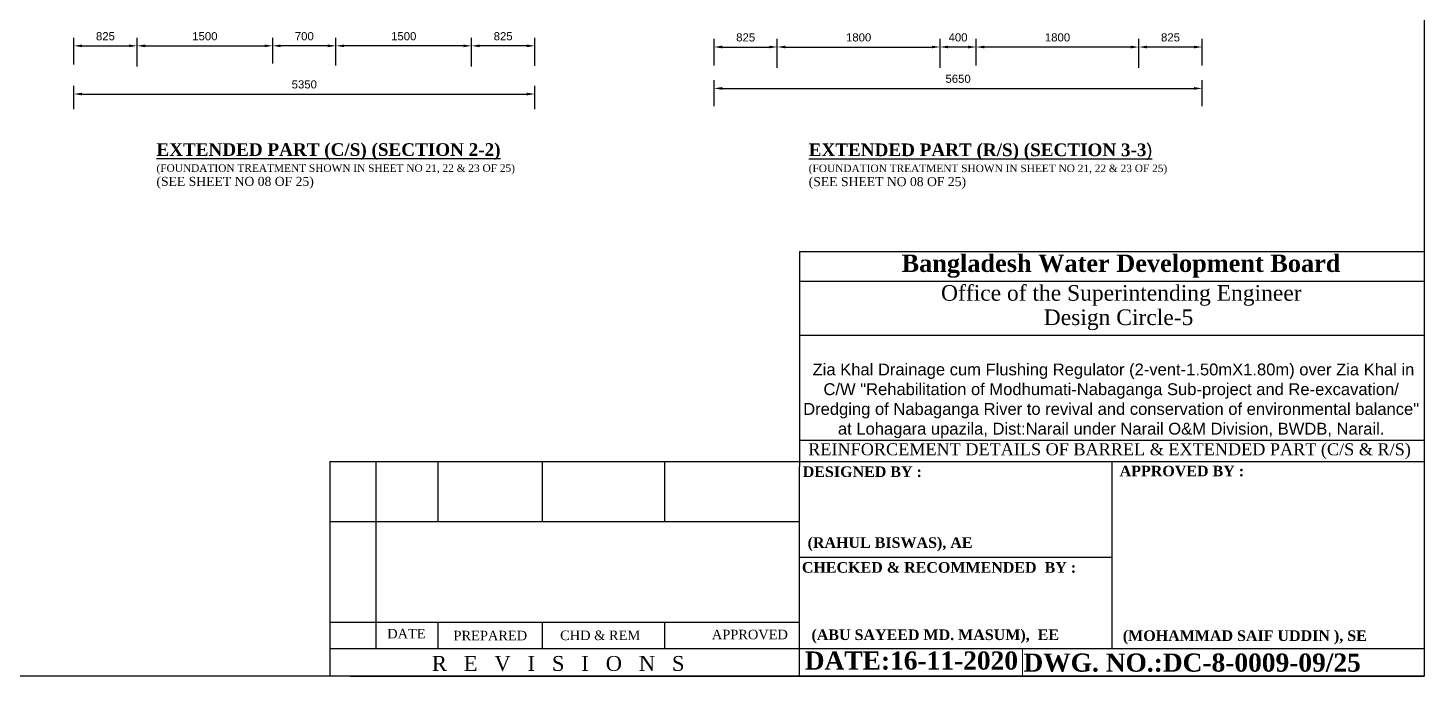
# Model space of a CAD drawing. Extents: x -358915 to 1258323, y -1667244 to -305611.
# Drawn here: x 440560 to 456006, y -1481477 to -1474304 of the extents above; entities that cross this region are included whole.
import ezdxf

# ---------------------------------------------------------------- set-up
doc = ezdxf.new("R2010")
doc.units = 0
doc.header["$LTSCALE"] = 300
doc.header["$MEASUREMENT"] = 0
doc.layers.get('DEFPOINTS').update_dxf_attribs({"linetype": 'CONTINUOUS'})
doc.layers.add('Dim', color=7, linetype='CONTINUOUS', lineweight=9)
doc.layers.add('Left Bank Profile', color=7, linetype='CONTINUOUS', lineweight=25)
doc.layers.add('LINE', color=7, linetype='CONTINUOUS')
doc.layers.add('TXT', color=7, linetype='CONTINUOUS')
doc.styles.add('Arial', font='arial.ttf')
doc.styles.add('DIM', font='isocp3.shx')
doc.dimstyles.new('dim_60', dxfattribs={"dimtxt": 120, "dimasz": 120, "dimexe": 60, "dimexo": 60, "dimgap": 50, "dimtad": 1, "dimdec": 0, "dimzin": 0, "dimdsep": 46, "dimtxsty": 'DIM', "dimcen": 0.09, "dimclrd": 5, "dimclre": 5, "dimclrt": 7, "dimadec": 0, "dimazin": 0, "dimtfac": 1, "dimtdec": 0, "dimtmove": 0, "dimatfit": 3, "dimfxl": 1, "dimtolj": 1, "dimtzin": 0, "dimarcsym": 0})

# ---------------------------------------------------------------- blocks, each defined once
blk = doc.blocks.new('*D534')
at = {"layer": 'DEFPOINTS', "color": 0, "transparency": 16777216}
for p in [(441768, -1474502), (441068, -1474767), (441768, -1474792)]:
    blk.add_point(p, dxfattribs=at)
at = {"layer": 'Dim', "color": 5, "lineweight": -2, "transparency": 16777216}
for p, q in [((441068, -1474707), (441068, -1474412)), ((441768, -1474732), (441768, -1474412)), ((441158, -1474502), (441678, -1474502))]:
    blk.add_line(p, q, dxfattribs=at)
at = {"layer": 'Dim', "color": 5, "transparency": 16777216}
for points in [[(441158, -1474487), (441158, -1474517), (441068, -1474502)], [(441678, -1474487), (441678, -1474517), (441768, -1474502)]]:
    blk.add_solid(points, dxfattribs=at)
at = {"layer": 'Dim', "color": 7, "transparency": 16777216, "insert": (441418, -1474396), "char_height": 90, "attachment_point": 5, "style": 'Arial'}
blk.add_mtext('\\A1;825', dxfattribs=at)
blk = doc.blocks.new('*D535')
at = {"layer": 'DEFPOINTS', "color": 0, "transparency": 16777216}
for p in [(443268, -1474502), (441768, -1474784), (443268, -1474739)]:
    blk.add_point(p, dxfattribs=at)
at = {"layer": 'Dim', "color": 5, "lineweight": -2, "transparency": 16777216}
for p, q in [((441768, -1474724), (441768, -1474412)), ((443268, -1474679), (443268, -1474412)), ((441858, -1474502), (443178, -1474502))]:
    blk.add_line(p, q, dxfattribs=at)
at = {"layer": 'Dim', "color": 5, "transparency": 16777216}
for points in [[(441858, -1474487), (441858, -1474517), (441768, -1474502)], [(443178, -1474487), (443178, -1474517), (443268, -1474502)]]:
    blk.add_solid(points, dxfattribs=at)
at = {"layer": 'Dim', "color": 7, "transparency": 16777216, "insert": (442518, -1474396), "char_height": 90, "attachment_point": 5, "style": 'Arial'}
blk.add_mtext('\\A1;1500', dxfattribs=at)
blk = doc.blocks.new('*D536')
at = {"layer": 'DEFPOINTS', "color": 0, "transparency": 16777216}
for p in [(443268, -1474502), (443268, -1474756), (443968, -1474733)]:
    blk.add_point(p, dxfattribs=at)
at = {"layer": 'Dim', "color": 5, "lineweight": -2, "transparency": 16777216}
for p, q in [((443268, -1474696), (443268, -1474412)), ((443968, -1474673), (443968, -1474412)), ((443878, -1474502), (443358, -1474502))]:
    blk.add_line(p, q, dxfattribs=at)
at = {"layer": 'Dim', "color": 5, "transparency": 16777216}
for points in [[(443358, -1474487), (443358, -1474517), (443268, -1474502)], [(443878, -1474487), (443878, -1474517), (443968, -1474502)]]:
    blk.add_solid(points, dxfattribs=at)
at = {"layer": 'Dim', "color": 7, "transparency": 16777216, "insert": (443618, -1474396), "char_height": 90, "attachment_point": 5, "style": 'Arial'}
blk.add_mtext('\\A1;700', dxfattribs=at)
blk = doc.blocks.new('*D537')
at = {"layer": 'DEFPOINTS', "color": 0, "transparency": 16777216}
for p in [(445468, -1474502), (446168, -1474785), (445468, -1474792)]:
    blk.add_point(p, dxfattribs=at)
at = {"layer": 'Dim', "color": 5, "lineweight": -2, "transparency": 16777216}
for p, q in [((445468, -1474732), (445468, -1474412)), ((446168, -1474725), (446168, -1474412)), ((446078, -1474502), (445558, -1474502))]:
    blk.add_line(p, q, dxfattribs=at)
at = {"layer": 'Dim', "color": 5, "transparency": 16777216}
for points in [[(445558, -1474487), (445558, -1474517), (445468, -1474502)], [(446078, -1474487), (446078, -1474517), (446168, -1474502)]]:
    blk.add_solid(points, dxfattribs=at)
at = {"layer": 'Dim', "color": 7, "transparency": 16777216, "insert": (445818, -1474396), "char_height": 90, "attachment_point": 5, "style": 'Arial'}
blk.add_mtext('\\A1;825', dxfattribs=at)
blk = doc.blocks.new('*D538')
at = {"layer": 'DEFPOINTS', "color": 0, "transparency": 16777216}
for p in [(443968, -1474502), (443968, -1474780), (445468, -1474747)]:
    blk.add_point(p, dxfattribs=at)
at = {"layer": 'Dim', "color": 5, "lineweight": -2, "transparency": 16777216}
for p, q in [((443968, -1474720), (443968, -1474412)), ((445468, -1474687), (445468, -1474412)), ((445378, -1474502), (444058, -1474502))]:
    blk.add_line(p, q, dxfattribs=at)
at = {"layer": 'Dim', "color": 5, "transparency": 16777216}
for points in [[(444058, -1474487), (444058, -1474517), (443968, -1474502)], [(445378, -1474487), (445378, -1474517), (445468, -1474502)]]:
    blk.add_solid(points, dxfattribs=at)
at = {"layer": 'Dim', "color": 7, "transparency": 16777216, "insert": (444718, -1474396), "char_height": 90, "attachment_point": 5, "style": 'Arial'}
blk.add_mtext('\\A1;1500', dxfattribs=at)
blk = doc.blocks.new('*D539')
at = {"layer": 'DEFPOINTS', "color": 0, "transparency": 16777216}
for p in [(448851, -1474515), (448151, -1474781), (448851, -1474806)]:
    blk.add_point(p, dxfattribs=at)
at = {"layer": 'Dim', "color": 5, "lineweight": -2, "transparency": 16777216}
for p, q in [((448151, -1474721), (448151, -1474425)), ((448851, -1474746), (448851, -1474425)), ((448241, -1474515), (448761, -1474515))]:
    blk.add_line(p, q, dxfattribs=at)
at = {"layer": 'Dim', "color": 5, "transparency": 16777216}
for points in [[(448241, -1474500), (448241, -1474530), (448151, -1474515)], [(448761, -1474500), (448761, -1474530), (448851, -1474515)]]:
    blk.add_solid(points, dxfattribs=at)
at = {"layer": 'Dim', "color": 7, "transparency": 16777216, "insert": (448501, -1474409), "char_height": 90, "attachment_point": 5, "style": 'Arial'}
blk.add_mtext('\\A1;825', dxfattribs=at)
blk = doc.blocks.new('*D540')
at = {"layer": 'DEFPOINTS', "color": 0, "transparency": 16777216}
for p in [(450651, -1474515), (448851, -1474746), (450651, -1474753)]:
    blk.add_point(p, dxfattribs=at)
at = {"layer": 'Dim', "color": 5, "lineweight": -2, "transparency": 16777216}
for p, q in [((448851, -1474686), (448851, -1474425)), ((450651, -1474693), (450651, -1474425)), ((448941, -1474515), (450561, -1474515))]:
    blk.add_line(p, q, dxfattribs=at)
at = {"layer": 'Dim', "color": 5, "transparency": 16777216}
for points in [[(448941, -1474500), (448941, -1474530), (448851, -1474515)], [(450561, -1474500), (450561, -1474530), (450651, -1474515)]]:
    blk.add_solid(points, dxfattribs=at)
at = {"layer": 'Dim', "color": 7, "transparency": 16777216, "insert": (449751, -1474409), "char_height": 90, "attachment_point": 5, "style": 'Arial'}
blk.add_mtext('\\A1;1800', dxfattribs=at)
blk = doc.blocks.new('*D541')
at = {"layer": 'DEFPOINTS', "color": 0, "transparency": 16777216}
for p in [(450651, -1474515), (451051, -1474781), (450651, -1474806)]:
    blk.add_point(p, dxfattribs=at)
at = {"layer": 'Dim', "color": 5, "lineweight": -2, "transparency": 16777216}
for p, q in [((450651, -1474746), (450651, -1474425)), ((451051, -1474721), (451051, -1474425)), ((450961, -1474515), (450741, -1474515))]:
    blk.add_line(p, q, dxfattribs=at)
at = {"layer": 'Dim', "color": 5, "transparency": 16777216}
for points in [[(450741, -1474500), (450741, -1474530), (450651, -1474515)], [(450961, -1474500), (450961, -1474530), (451051, -1474515)]]:
    blk.add_solid(points, dxfattribs=at)
at = {"layer": 'Dim', "color": 7, "transparency": 16777216, "insert": (450851, -1474409), "char_height": 90, "attachment_point": 5, "style": 'Arial'}
blk.add_mtext('\\A1;400', dxfattribs=at)
blk = doc.blocks.new('*D542')
at = {"layer": 'DEFPOINTS', "color": 0, "transparency": 16777216}
for p in [(452851, -1474515), (453551, -1474781), (452851, -1474806)]:
    blk.add_point(p, dxfattribs=at)
at = {"layer": 'Dim', "color": 5, "lineweight": -2, "transparency": 16777216}
for p, q in [((452851, -1474746), (452851, -1474425)), ((453551, -1474721), (453551, -1474425)), ((453461, -1474515), (452941, -1474515))]:
    blk.add_line(p, q, dxfattribs=at)
at = {"layer": 'Dim', "color": 5, "transparency": 16777216}
for points in [[(452941, -1474500), (452941, -1474530), (452851, -1474515)], [(453461, -1474500), (453461, -1474530), (453551, -1474515)]]:
    blk.add_solid(points, dxfattribs=at)
at = {"layer": 'Dim', "color": 7, "transparency": 16777216, "insert": (453201, -1474409), "char_height": 90, "attachment_point": 5, "style": 'Arial'}
blk.add_mtext('\\A1;825', dxfattribs=at)
blk = doc.blocks.new('*D543')
at = {"layer": 'DEFPOINTS', "color": 0, "transparency": 16777216}
for p in [(451051, -1474515), (451051, -1474753), (452851, -1474746)]:
    blk.add_point(p, dxfattribs=at)
at = {"layer": 'Dim', "color": 5, "lineweight": -2, "transparency": 16777216}
for p, q in [((451051, -1474693), (451051, -1474425)), ((452851, -1474686), (452851, -1474425)), ((452761, -1474515), (451141, -1474515))]:
    blk.add_line(p, q, dxfattribs=at)
at = {"layer": 'Dim', "color": 5, "transparency": 16777216}
for points in [[(451141, -1474500), (451141, -1474530), (451051, -1474515)], [(452761, -1474500), (452761, -1474530), (452851, -1474515)]]:
    blk.add_solid(points, dxfattribs=at)
at = {"layer": 'Dim', "color": 7, "transparency": 16777216, "insert": (451951, -1474409), "char_height": 90, "attachment_point": 5, "style": 'Arial'}
blk.add_mtext('\\A1;1800', dxfattribs=at)
blk = doc.blocks.new('*D544')
at = {"layer": 'DEFPOINTS', "color": 0, "transparency": 16777216}
for p in [(446168, -1475035), (441068, -1475261), (446168, -1475261)]:
    blk.add_point(p, dxfattribs=at)
at = {"layer": 'Dim', "color": 5, "lineweight": -2, "transparency": 16777216}
for p, q in [((441068, -1475201), (441068, -1474945)), ((441158, -1475035), (446078, -1475035)), ((446168, -1475201), (446168, -1474945))]:
    blk.add_line(p, q, dxfattribs=at)
at = {"layer": 'Dim', "color": 5, "transparency": 16777216}
for points in [[(441158, -1475020), (441158, -1475050), (441068, -1475035)], [(446078, -1475020), (446078, -1475050), (446168, -1475035)]]:
    blk.add_solid(points, dxfattribs=at)
at = {"layer": 'Dim', "color": 7, "transparency": 16777216, "insert": (443618, -1474929), "char_height": 90, "attachment_point": 5, "style": 'Arial'}
blk.add_mtext('\\A1;5350', dxfattribs=at)
blk = doc.blocks.new('*D545')
at = {"layer": 'DEFPOINTS', "color": 0, "transparency": 16777216}
for p in [(453551, -1474973), (448151, -1475228), (453551, -1475228)]:
    blk.add_point(p, dxfattribs=at)
at = {"layer": 'Dim', "color": 5, "lineweight": -2, "transparency": 16777216}
for p, q in [((448151, -1475168), (448151, -1474883)), ((453551, -1475168), (453551, -1474883)), ((448241, -1474973), (453461, -1474973))]:
    blk.add_line(p, q, dxfattribs=at)
at = {"layer": 'Dim', "color": 5, "transparency": 16777216}
for points in [[(448241, -1474958), (448241, -1474988), (448151, -1474973)], [(453461, -1474958), (453461, -1474988), (453551, -1474973)]]:
    blk.add_solid(points, dxfattribs=at)
at = {"layer": 'Dim', "color": 7, "transparency": 16777216, "insert": (450851, -1474867), "char_height": 90, "attachment_point": 5, "style": 'Arial'}
blk.add_mtext('\\A1;5650', dxfattribs=at)

msp = doc.modelspace()

# ---------------------------------------------------------------- linework, layer by layer
at = {"layer": 'Left Bank Profile'}
msp.add_lwpolyline([(444125.7, -1481476.6), (456006.4, -1481476.6)], dxfattribs=at)
msp.add_lwpolyline([(444125.7, -1481476.6), (456006.4, -1481476.6)], dxfattribs=at)
at = {"layer": 'LINE', "lineweight": 9}
msp.add_line((456006.4, -1476441.7), (456006.4, -1481476.6), dxfattribs=at)
at = {"layer": 'LINE'}
for p, q in [((449095.4, -1476777.5), (456006.4, -1476777.5)), ((449095.4, -1476777.5), (449095.4, -1479157.4)), ((449095.4, -1477105.1), (456006.4, -1477105.1)), ((449095.4, -1477703.6), (456006.4, -1477703.6)), ((449095.4, -1478865), (456006.4, -1478865)), ((443899.3, -1479102.4), (448947.5, -1479102.4)), ((443899.3, -1479102.4), (443899.3, -1481476.6)), ((444258.7, -1479102.4), (449095.4, -1479102.4)), ((444409.2, -1479102.4), (444409.2, -1481169.9)), ((444409.2, -1479102.4), (444409.2, -1481169.9)), ((444409.2, -1479102.4), (444409.2, -1481169.9)), ((444409.2, -1479102.4), (444409.2, -1481169.9)), ((445096.5, -1479102.4), (445096.5, -1479765.5)), ((446254.3, -1479765.5), (446254.3, -1479102.4)), ((447608.4, -1479765.5), (447608.4, -1479102.4)), ((449095.4, -1479102.4), (456006.4, -1479102.4)), ((452550.9, -1479102.4), (452550.9, -1481169.9)), ((449095.4, -1481476.6), (449095.4, -1479157.4)), ((443899.3, -1479765.5), (448947.5, -1479765.5)), ((444258.7, -1479765.5), (449095.4, -1479765.5)), ((449095.4, -1480161), (452550.9, -1480161)), ((443899.3, -1480881.7), (448947.5, -1480881.7)), ((444258.7, -1480881.7), (449095.4, -1480881.7)), ((444258.7, -1480881.7), (448947.5, -1480881.7)), ((444258.7, -1480881.7), (448947.5, -1480881.7)), ((445096.5, -1480881.7), (445096.5, -1481169.9)), ((446254.3, -1481169.9), (446254.3, -1480881.7)), ((447608.4, -1481169.9), (447608.4, -1480881.7)), ((443899.3, -1481169.9), (448947.5, -1481169.9)), ((444258.7, -1481169.9), (449095.4, -1481169.9)), ((444258.7, -1481169.9), (448947.5, -1481169.9)), ((444258.7, -1481169.9), (448947.5, -1481169.9)), ((449095.4, -1481169.9), (456006.4, -1481169.9)), ((450392, -1481169.9), (456006.4, -1481169.9)), ((450392, -1481169.9), (456006.4, -1481169.9)), ((450392, -1481169.9), (456006.4, -1481169.9))]:
    msp.add_line(p, q, dxfattribs=at)
at = {"layer": 'LINE', "color": 7, "lineweight": 9}
for p, q in [((451565.4, -1481169.9), (451565.4, -1481476.6)), ((449325.3, -1481476.6), (443899.3, -1481476.6)), ((456006.4, -1481476.6), (449325.3, -1481476.6)), ((454580.6, -1481476.6), (455047.9, -1481476.6))]:
    msp.add_line(p, q, dxfattribs=at)
at = {"layer": 'LINE'}
msp.add_lwpolyline([(456006.4, -1481476.6), (432636.3, -1481476.6), (432636.3, -1464950.7), (456006.4, -1464950.7)], close=True, dxfattribs=at)

# ---------------------------------------------------------------- texts
at = {"layer": 'LINE', "color": 7, "lineweight": 9}
for s, insert, char_height, width, attachment_point in [('{\\fTimes New Roman|b1|i0|c0|p18;Bangladesh Water Development Board}', (450225.7, -1476811.6), 192.54, 6915.956, 1), ('{\\fTimes New Roman|b0|i0|c0|p18;Office of the Superintending Engineer}', (450662.1, -1477150.2), 172.304, 6189.117, 1), ('{\\fTimes New Roman|b0|i0|c0|p18;Design Circle-5}', (451798.7, -1477419.6), 172.304, 6189.117, 1), ('\\A1;{\\fArial|b0|i0|c0|p34; Zia Khal Drainage cum Flushing Regulator (2-vent-1.50mX1.80m) over Zia Khal in\\A0;\\C256; C/W "Rehabilitatio\\A1;\\C7;n of Modhumati-Nabaganga Sub-project and Re-excavation/ Dredging of\\C256; Nabaganga River to revival and conservation of environmental balance" at Lohagara upazila, Dist:Narail under Narail O&M Division, BWDB, Narail.}', (452544.4, -1478843.9), 131.1, 6853.303, 8), ('{\\fTimes New Roman|b0|i0|c0|p18;REINFORCEMENT DETAILS OF BARREL & EXTENDED PART (C/S & R/S)}', (452526.6, -1479076.6), 133.191, 6732.75, 8)]:
    msp.add_mtext(s, dxfattribs=dict(at, insert=insert, char_height=char_height, width=width, attachment_point=attachment_point))
at = {"layer": 'LINE', "color": 7, "lineweight": 9, "attachment_point": 1}
for s, insert, char_height in [('{\\fTimes New Roman|b1|i0|c0|p18;DESIGNED BY :}', (449132.4, -1479156.1), 117.214), ('{\\fTimes New Roman|b1|i0|c0|p18;APPROVED BY :}', (452638.5, -1479148.5), 117.214), ('{\\fTimes New Roman|b1|i0|c0|p18;\\C0;(RAHUL BISWAS), AE}', (449186, -1479940.4), 117.214), ('{\\fTimes New Roman|b1|i0|c0|p18;CHECKED & RECOMMENDED  BY :}', (449122.8, -1480215.4), 117.214), ('{\\fTimes New Roman|b0|i0|c0|p18;DATE }', (444535.2, -1480954.5), 105.492), ('{\\fTimes New Roman|b0|i0|c0|p18;APPROVED}', (448127, -1480963.9), 105.492), ('{\\fTimes New Roman|b1|i0|c0|p18;\\C0;(ABU SAYEED MD. MASUM),  EE  }', (449228.9, -1480960.5), 117.214), ('{\\fTimes New Roman|b1|i0|c0|p18;\\C0;(MOHAMMAD SAIF UDDIN ), SE}', (452673.6, -1480970.6), 117.214), ('{\\fTimes New Roman|b0|i0|c0|p18;PREPARED\\fTimes New Roman|b1|i0|c0|p18; }', (445268.7, -1480975.2), 105.492), ('{\\fTimes New Roman|b0|i0|c0|p18;CHD & REM }', (446448.3, -1480973), 105.492), ('{\\fTimes New Roman|b0|i0|c0|p18;R   E   V   I   S   I   O   N   S}', (445029.9, -1481254.2), 164.832), ('{\\fTimes New Roman|b1|i0|c0|p18;DATE:16-11-2020}', (449154.7, -1481204.2), 200.837), ('{\\fTimes New Roman|b0|i0|c0|p18; \\fTimes New Roman|b1|i0|c0|p18;DWG. NO.:DC-8-0009-09/25}', (451498.3, -1481226.9), 200.837)]:
    msp.add_mtext(s, dxfattribs=dict(at, insert=insert, char_height=char_height))
at = {"layer": 'TXT', "color": 0, "char_height": 120, "attachment_point": 4}
for s, insert, width in [('{\\fTimes New Roman|b1|i0|c0|p18;\\H1.1667x;\\L\\C6;EXTENDED PART (C/S) (SECTION 2-2)\\P\\fTimes New Roman|b0|i0|c0|p18;\\H0.59339x;\\l\\C7;(FOUNDATION TREATMENT SHOWN IN SHEET NO 21, 22 & 23 OF 25) \\P\\H1.2037x;(SEE SHEET NO 08 OF 25)}', (441982.3, -1475832.1), 4042.526), ('{\\fTimes New Roman|b1|i0|c0|p18;\\H1.1667x;\\L\\C6;EXTENDED PART (R/S) (SECTION 3-3\\fArial|b0|i0|c0|p34;) \\P\\fTimes New Roman|b0|i0|c0|p18;\\H0.59339x;\\l\\C7;(FOUNDATION TREATMENT SHOWN IN SHEET NO 21, 22 & 23 OF 25) \\P\\H1.2037x;(SEE SHEET NO 08 OF 25)}', (449198.4, -1475834.9), 4149.733)]:
    msp.add_mtext(s, dxfattribs=dict(at, insert=insert, width=width))

# ---------------------------------------------------------------- dimensions: what is measured, and where the dimension line sits
at = {"layer": 'Dim'}
for base, p1, p2, text, picture, middle in [((441768.2, -1474501.5), (441068.2, -1474767.1), (441768.2, -1474792.1), '825', '*D534', (441418.2, -1474395.6)), ((448851.2, -1474515.4), (448151.2, -1474781), (448851.2, -1474806), '825', '*D539', (448501.2, -1474409.5)), ((446168.2, -1475035.2), (441068.2, -1475261.3), (446168.2, -1475261.3), '5350', '*D544', (443618.2, -1474929.2)), ((453551.2, -1474972.9), (448151.2, -1475227.9), (453551.2, -1475227.9), '5650', '*D545', (450851.2, -1474867))]:
    dim = msp.add_linear_dim(base=base, p1=p1, p2=p2, text=text, dimstyle='dim_60', override={"dimtxt": 90, "dimasz": 90, "dimexe": 90, "dimgap": 60, "dimtxsty": 'Arial'}, dxfattribs=at)
    dim.commit()
    dim.dimension.update_dxf_attribs({"geometry": picture, "text_midpoint": middle})
for base, p1, p2, picture, middle in [((443268.2, -1474501.5), (441768.2, -1474783.9), (443268.2, -1474738.8), '*D535', (442518.2, -1474395.6)), ((450651.2, -1474515.4), (448851.2, -1474746), (450651.2, -1474752.7), '*D540', (449751.2, -1474409.5))]:
    dim = msp.add_linear_dim(base=base, p1=p1, p2=p2, dimstyle='dim_60', override={"dimtxt": 90, "dimasz": 90, "dimexe": 90, "dimgap": 60, "dimtxsty": 'Arial'}, dxfattribs=at)
    dim.commit()
    dim.dimension.update_dxf_attribs({"geometry": picture, "text_midpoint": middle})
for base, p1, p2, text, picture, middle in [((443268.2, -1474501.5), (443968.2, -1474732.9), (443268.2, -1474756), '700', '*D536', (443618.2, -1474395.6)), ((445468.2, -1474501.5), (446168.2, -1474785.1), (445468.2, -1474792.1), '825', '*D537', (445818.2, -1474395.6)), ((450651.2, -1474515.4), (451051.2, -1474781), (450651.2, -1474806), '400', '*D541', (450851.2, -1474409.5)), ((452851.2, -1474515.4), (453551.2, -1474781), (452851.2, -1474806), '825', '*D542', (453201.2, -1474409.5))]:
    dim = msp.add_linear_dim(base=base, p1=p1, p2=p2, angle=180, text=text, dimstyle='dim_60', override={"dimtxt": 90, "dimasz": 90, "dimexe": 90, "dimgap": 60, "dimtxsty": 'Arial'}, dxfattribs=at)
    dim.commit()
    dim.dimension.update_dxf_attribs({"geometry": picture, "text_midpoint": middle})
for base, p1, p2, picture, middle in [((443968.2, -1474501.5), (445468.2, -1474747.2), (443968.2, -1474780.2), '*D538', (444718.2, -1474395.6)), ((451051.2, -1474515.4), (452851.2, -1474746), (451051.2, -1474752.7), '*D543', (451951.2, -1474409.5))]:
    dim = msp.add_linear_dim(base=base, p1=p1, p2=p2, angle=180, dimstyle='dim_60', override={"dimtxt": 90, "dimasz": 90, "dimexe": 90, "dimgap": 60, "dimtxsty": 'Arial'}, dxfattribs=at)
    dim.commit()
    dim.dimension.update_dxf_attribs({"geometry": picture, "text_midpoint": middle})

doc.saveas('drawing.dxf')
